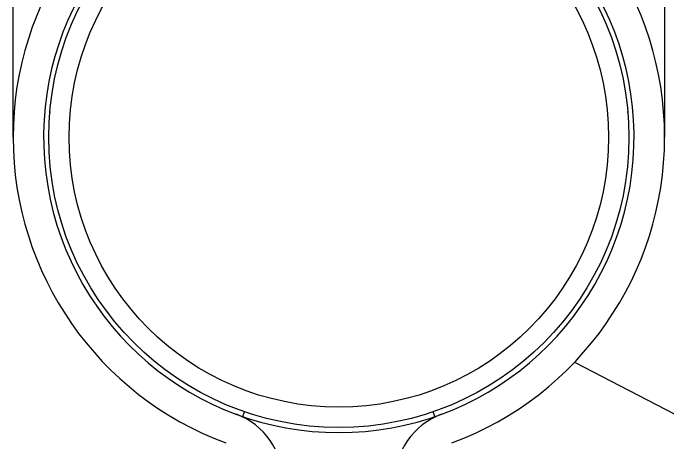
# Model space of a CAD drawing. Extents: x 1725261 to 1937680, y 860327 to 1571294.
# Drawn here: x 1850151 to 1851645, y 1209677 to 1210658 of the extents above; entities that cross this region are included whole.
import ezdxf

# ---------------------------------------------------------------- set-up
doc = ezdxf.new("R2010")
doc.units = 0
doc.header["$LTSCALE"] = 1000
doc.header["$MEASUREMENT"] = 0
doc.styles.get("Standard").update_dxf_attribs({"font": 'gbenor.shx', "bigfont": 'gbcbig.shx'})
doc.dimstyles.get("Standard").update_dxf_attribs({"dimtxt": 0.18, "dimasz": 0.18, "dimexe": 0.18, "dimexo": 0.0625, "dimgap": 0.09, "dimtad": 0, "dimtih": 1, "dimtoh": 1, "dimdec": 4, "dimzin": 0, "dimdsep": 46, "dimtxsty": 'Standard', "dimcen": 0.09, "dimadec": 0, "dimazin": 0, "dimtfac": 1, "dimtdec": 4, "dimtofl": 0, "dimtmove": 0, "dimatfit": 3, "dimfxl": 0, "dimtolj": 1, "dimtzin": 0, "dimarcsym": 0})

msp = doc.modelspace()

# ---------------------------------------------------------------- linework, layer by layer
at = {"linetype": 'Continuous'}
for p, q in [((1850150.7, 1210374.2), (1850150.7, 1211442.9)), ((1851637.6, 1211442.9), (1851637.6, 1210374.2)), ((1850235.2, 1210432.3), (1850236.2, 1210432.3)), ((1851552.1, 1210432.3), (1851553, 1210432.3)), ((1850674.8, 1209737.2), (1850678.6, 1209748.2)), ((1851113.5, 1209737.2), (1851109.7, 1209748.2))]:
    msp.add_line(p, q, dxfattribs=at)
for radius in [662.1, 615.6]:
    msp.add_circle((1850894.1, 1210374.2), radius, dxfattribs=at)
for centre, radius, start, end in [((1850894.1, 1210374.2), 743.4, 110.3175, 249.6825), ((1850894.1, 1210374.2), 743.4, 290.3175, 69.6825), ((1850894.1, 1210374.2), 673.7, 109, 71), ((1850603.7, 1209589.9), 162.6, 0, 69.6825), ((1851184.5, 1209589.9), 162.6, 110.3175, 180)]:
    msp.add_arc(centre, radius, start, end, dxfattribs=at)

# ---------------------------------------------------------------- leaders
for points in [[(1851637.6, 1210803.8), (1852429, 1210387.1)], [(1851432, 1209861.1), (1852172, 1209477.7)]]:
    msp.add_leader(points, dimstyle='Standard', override={"dimgap": 20, "dimtad": 0})

doc.saveas('drawing.dxf')
